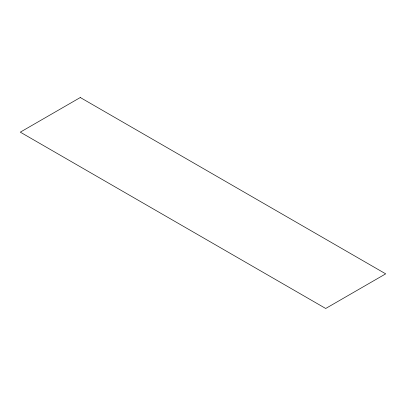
<?xml version="1.0" encoding="UTF-8"?>
<svg xmlns="http://www.w3.org/2000/svg" width="406" height="406" viewBox="0 0 406 406"><rect width="100%" height="100%" fill="white"/><g stroke="black" fill="none" stroke-linecap="round" stroke-linejoin="round"><path stroke-width="0.61" d="M80.292 97.521L20.3 132.153L325.708 308.479L385.7 273.847L80.292 97.521"/></g></svg>
